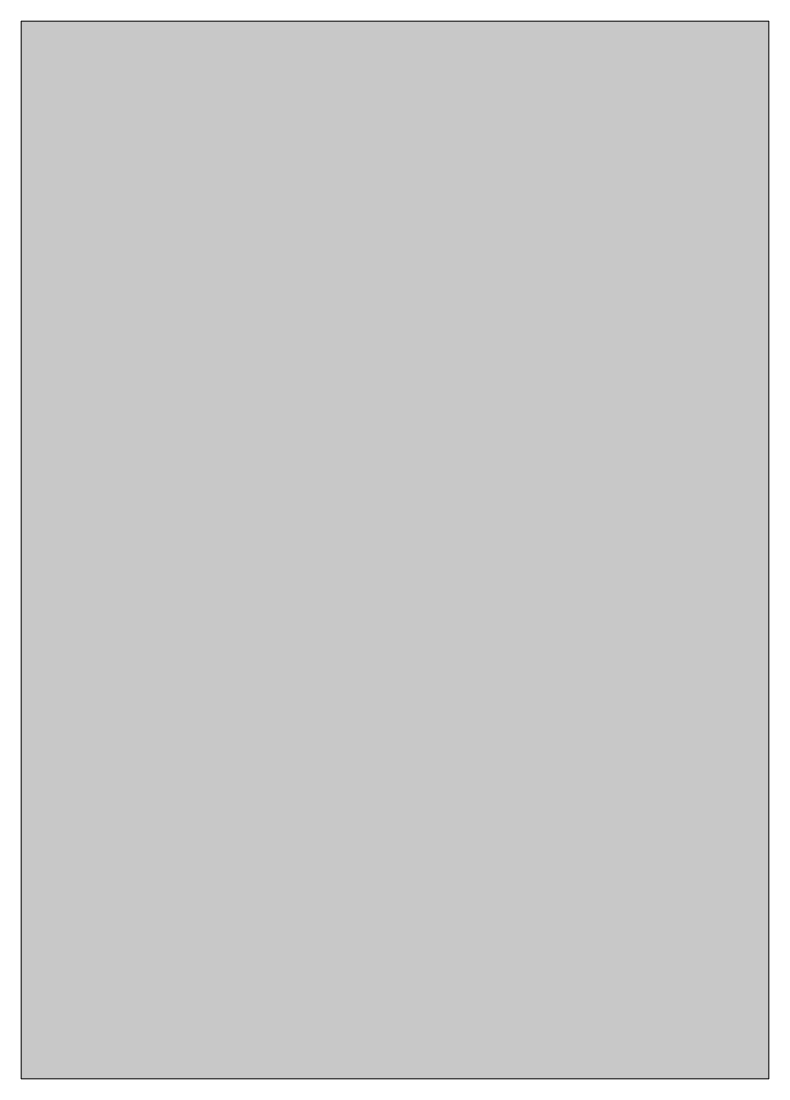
# Model space of a CAD drawing. Header units: millimetres. Extents: x -114 to 324, y -458 to 161.
import ezdxf

# ---------------------------------------------------------------- set-up
doc = ezdxf.new("R2010")
doc.units = ezdxf.units.MM
doc.header["$MEASUREMENT"] = 0
doc.layers.add('Layer 1', color=7, linetype='Continuous')

# ---------------------------------------------------------------- blocks, each defined once
blk = doc.blocks.new('block 2')
at = {"layer": 'Layer 1', "true_color": 0x019aa1}
h = blk.add_hatch(color=134, dxfattribs=at)
h.dxf.hatch_style = 2
h.paths.add_polyline_path([(323.83, -457.9), (-113.93, -457.9), (-113.93, 161.21), (323.83, 161.21)])
at = {"layer": 'Layer 1', "lineweight": 0}
blk.add_lwpolyline([(323.83, -457.9), (-113.93, -457.9), (-113.93, 161.21), (323.83, 161.21), (323.83, -457.9)], dxfattribs=at)

msp = doc.modelspace()

# ---------------------------------------------------------------- block references
at = {"layer": 'Layer 1'}
msp.add_blockref('block 2', (0, 0), dxfattribs=at)

doc.saveas('drawing.dxf')
